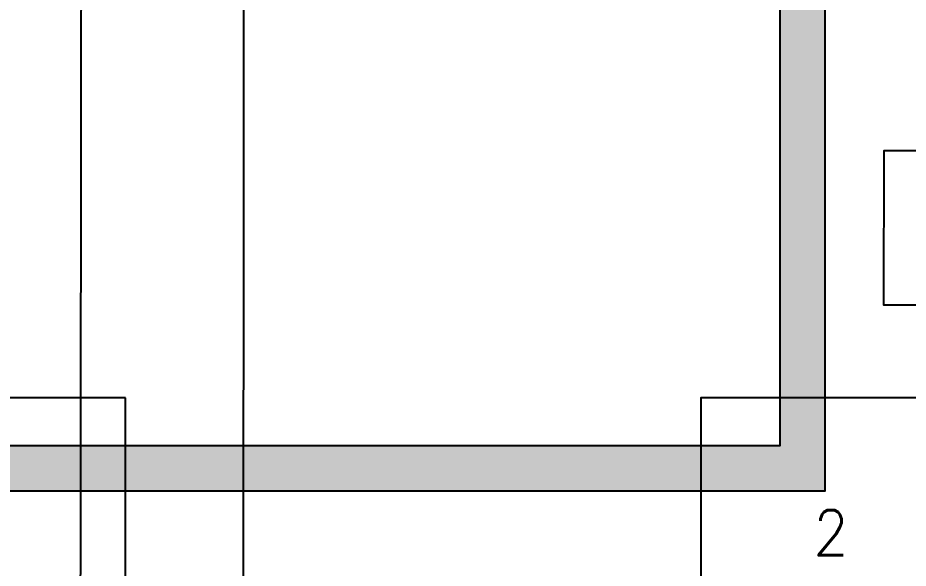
# Model space of a CAD drawing. Header units: millimetres. Extents: x -957 to 3394, y -3 to 3008.
# Drawn here: x 446.2 to 682.6, y 1846.2 to 1992.3 of the extents above; entities that cross this region are included whole.
import ezdxf

# ---------------------------------------------------------------- set-up
doc = ezdxf.new("R2010")
doc.units = ezdxf.units.MM
for name, color, linetype in [('HATCHES', 7, 'CONTINUOUS'), ('PDF_0', 7, 'CONTINUOUS'), ('PDF_GROUND', 7, 'CONTINUOUS'), ('PDF_ID_LAYER', 7, 'CONTINUOUS'), ('PRE-FUNCTION', 7, 'CONTINUOUS')]:
    doc.layers.add(name, color=color, linetype=linetype)
doc.styles.get("Standard").update_dxf_attribs({"font": 'STANDARD'})

msp = doc.modelspace()

# ---------------------------------------------------------------- hatches: boundary and pattern name
at = {"layer": 'HATCHES'}
h = msp.add_hatch(color=178, dxfattribs=at)
h.paths.add_polyline_path([(423.82, 2184.39), (423.82, 1866.73), (660.59, 1866.73), (660.59, 2184.39)], flags=0)
h.paths.add_polyline_path([(648.59, 2172.39), (648.59, 1878.73), (435.82, 1878.73), (435.82, 2172.39)], flags=0)

# ---------------------------------------------------------------- linework, layer by layer
at = {"layer": 'PDF_0'}
for points in [[(506.47, 2356.38), (504.98, 607.95)], [(463.17, 2181.75), (461.35, 608.01)]]:
    msp.add_lwpolyline(points, dxfattribs=at)
at = {"layer": 'PDF_GROUND', "color": 178}
for points in [[(660.59, 2184.39), (423.82, 2184.39), (423.82, 1866.73), (660.59, 1866.73)], [(648.59, 2172.39), (435.82, 2172.39), (435.82, 1878.73), (648.59, 1878.73)]]:
    msp.add_lwpolyline(points, close=True, dxfattribs=at)
at = {"layer": 'PDF_ID_LAYER'}
msp.add_lwpolyline([(684.59, 2154.85), (676.29, 2154.86), (676.25, 2101.18), (699.73, 2101.16), (699.6, 1957.01), (676.12, 1957.03), (676.09, 1916.13), (699.57, 1916.11), (699.46, 1791.82)], dxfattribs=at)
at = {"layer": 'PRE-FUNCTION'}
for points in [[(474.77, 1891.45), (402.77, 1891.45), (402.77, 1819.45), (474.77, 1819.45)], [(699.52, 1891.45), (627.52, 1891.45), (627.52, 1819.45), (699.52, 1819.45)]]:
    msp.add_lwpolyline(points, close=True, dxfattribs=at)

# ---------------------------------------------------------------- texts
msp.add_text('2', height=12, dxfattribs=at).set_placement((657.44, 1849.6))

doc.saveas('drawing.dxf')
